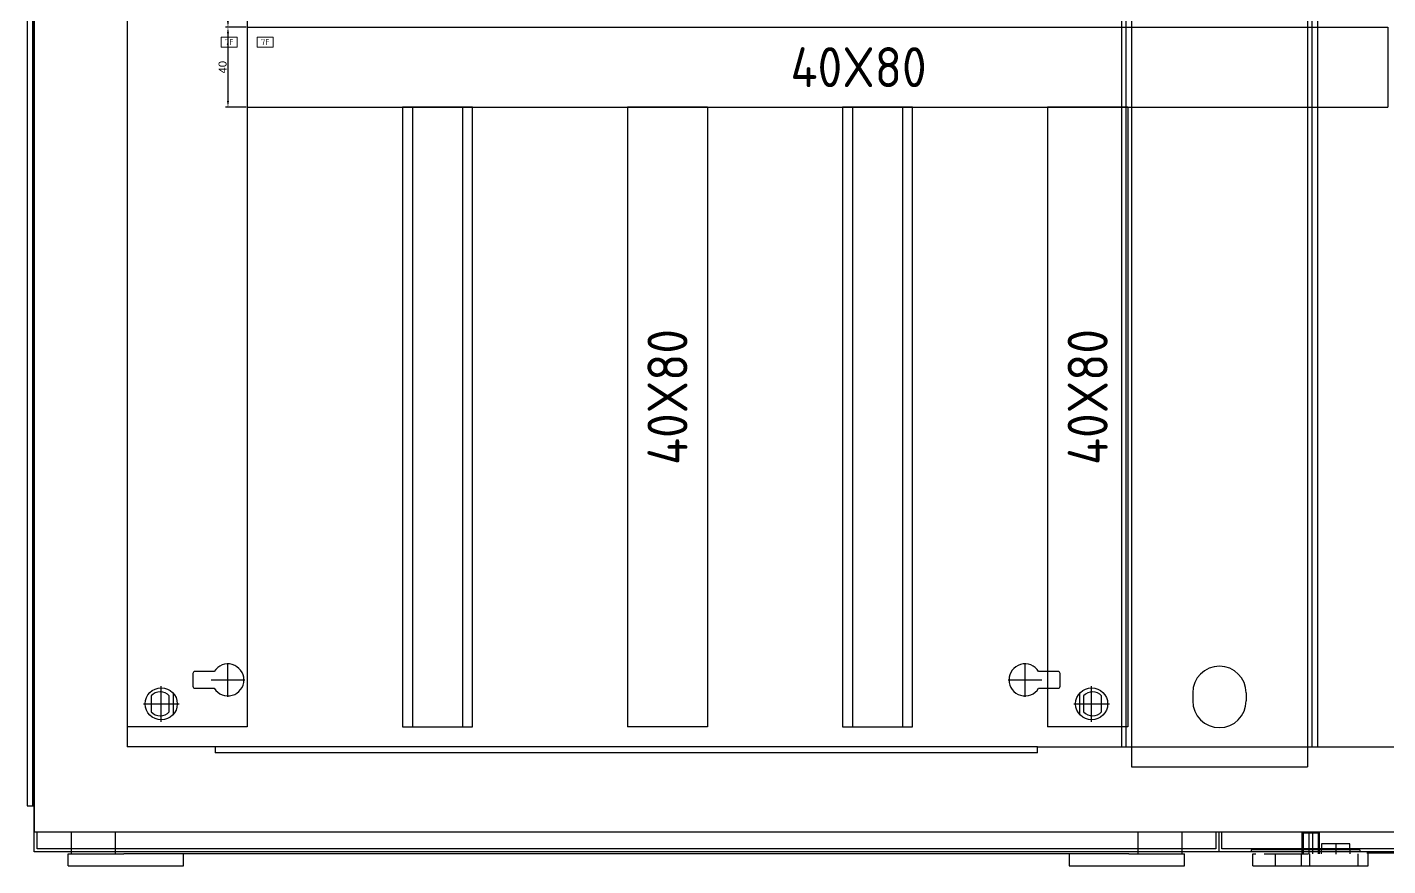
# Model space of a CAD drawing. Header units: millimetres. Extents: x 0 to 69574, y -5 to 41746.
# Drawn here: x 45240 to 45920, y 10760 to 11179 of the extents above; entities that cross this region are included whole.
import ezdxf

# ---------------------------------------------------------------- set-up
doc = ezdxf.new("R2010")
doc.units = ezdxf.units.MM
doc.layers.add('! NO PLOT !', color=7, linetype='Continuous', true_color=0xff75dd, plot=False)
doc.layers.add('000-PI-Oprema', color=30, linetype='Continuous', lineweight=5)
for name, color, linetype in [('000-PI-ORMAR', 2, 'Continuous'), ('000-PI_TEXT', 7, 'Continuous'), ('002-PI-Kabelska kanalica', 150, 'Continuous'), ('004-PI-DIN Šina', 3, 'Continuous')]:
    doc.layers.add(name, color=color, linetype=linetype)
doc.layers.add('10-U1000R2V 4x120', color=220, linetype='Continuous', lineweight=20, true_color=0xff00bf)
doc.styles.add('PI0', font='isocpeur.ttf', dxfattribs={"width": 0.9})
doc.styles.get("Standard").update_dxf_attribs({"font": 'arial.ttf'})
doc.dimstyles.new('ISO-25', dxfattribs={"dimtxt": 4, "dimasz": 3, "dimexe": 1.25, "dimexo": 0.625, "dimtad": 1, "dimtxsty": 'Standard', "dimcen": 3, "dimadec": 0, "dimazin": 0, "dimtfac": 1, "dimtmove": 0, "dimatfit": 3, "dimfxl": 1, "dimarcsym": 0})

# ---------------------------------------------------------------- blocks, each defined once
blk = doc.blocks.new('8606.000_montažna')
at = {"layer": '! NO PLOT !'}
for p, q in [((51182.39, 38449.42), (51182.39, 36559.42)), ((50733.69, 36584.52), (50733.69, 36601.32)), ((51132.09, 36584.52), (51132.09, 36601.32)), ((50716.19, 36596.12), (50716.19, 36589.72)), ((50726.89, 36597.12), (50717.19, 36597.12)), ((50725.29, 36592.92), (50742.09, 36592.92)), ((51123.69, 36592.92), (51140.49, 36592.92)), ((51148.59, 36597.12), (51138.9, 36597.12)), ((51149.59, 36589.72), (51149.59, 36596.12)), ((50695.39, 36584.89), (50695.39, 36576.95)), ((50700.39, 36572.52), (50700.39, 36589.32)), ((50704.39, 36576.95), (50704.39, 36584.89)), ((50706.39, 36586.21), (50706.39, 36575.63)), ((50717.19, 36588.72), (50726.89, 36588.72)), ((51138.9, 36588.72), (51148.59, 36588.72)), ((51159.39, 36586.21), (51159.39, 36575.63)), ((51161.39, 36584.89), (51161.39, 36576.95)), ((51165.39, 36572.52), (51165.39, 36589.32)), ((51170.39, 36576.95), (51170.39, 36584.89)), ((50691.99, 36580.92), (50708.79, 36580.92)), ((51156.99, 36580.92), (51173.79, 36580.92))]:
    blk.add_line(p, q, dxfattribs=at)
for centre in [(50700.39, 36580.92), (51165.39, 36580.92)]:
    blk.add_circle(centre, 8, dxfattribs=at)
for centre, radius, start, end in [((50733.69, 36592.92), 8, 211.66824, 148.33176), ((51132.09, 36592.92), 8, 31.66824, 328.33176), ((50717.19, 36596.12), 1, 90, 180), ((51148.59, 36596.12), 1, 0, 90), ((50699.89, 36580.92), 6, 41.40962, 138.59038), ((50717.19, 36589.72), 1, 180, 270), ((51148.59, 36589.72), 1, 270, 0), ((51165.89, 36580.92), 6, 41.40962, 138.59038), ((50699.89, 36580.92), 6, 221.40962, 318.59038), ((51165.89, 36580.92), 6, 221.40962, 318.59038)]:
    blk.add_arc(centre, radius, start, end, dxfattribs=at)
at = {"layer": '000-PI-ORMAR'}
for p, q in [((50683.39, 38449.42), (50683.39, 36559.42)), ((50727.39, 36559.42), (50683.39, 36559.42)), ((51138.39, 36559.42), (50727.39, 36559.42)), ((50727.39, 36559.42), (50727.39, 36556.42)), ((51138.39, 36559.42), (51182.39, 36559.42)), ((51138.39, 36556.42), (51138.39, 36559.42)), ((51138.39, 36556.42), (50727.39, 36556.42))]:
    blk.add_line(p, q, dxfattribs=at)
blk = doc.blocks.new('*U1086')
at = {"layer": '002-PI-Kabelska kanalica'}
for p, q in [((-20, 470), (20, 470)), ((-20, -100), (-20, 470)), ((20, -100), (20, 470)), ((-20, -100), (20, -100))]:
    blk.add_line(p, q, dxfattribs=at)
blk = doc.blocks.new('*D1630')
at = {"layer": '! NO PLOT !', "color": 0, "lineweight": -2, "ltscale": 0.25, "transparency": 16777216}
for p, q in [((45349.86, 11399.4), (45339.57, 11399.4)), ((45340.82, 11182.4), (45340.82, 11396.4)), ((45349.86, 11179.4), (45339.57, 11179.4))]:
    blk.add_line(p, q, dxfattribs=at)
at = {"layer": '! NO PLOT !', "color": 0, "ltscale": 0.25, "transparency": 16777216}
for points in [[(45340.32, 11396.4), (45341.32, 11396.4), (45340.82, 11399.4)], [(45340.32, 11182.4), (45341.32, 11182.4), (45340.82, 11179.4)]]:
    blk.add_solid(points, dxfattribs=at)
at = {"layer": 'Defpoints', "color": 0, "ltscale": 0.25, "transparency": 16777216}
for p in [(45340.82, 11399.4), (45350.48, 11399.4), (45350.48, 11179.4)]:
    blk.add_point(p, dxfattribs=at)
at = {"layer": '! NO PLOT !', "color": 0, "ltscale": 0.25, "transparency": 16777216, "insert": (45338.15, 11289.4), "char_height": 4, "attachment_point": 5, "rotation": 90}
blk.add_mtext('220', dxfattribs=at)
blk = doc.blocks.new('*D1637')
at = {"layer": '! NO PLOT !', "color": 0, "lineweight": -2, "ltscale": 0.25, "transparency": 16777216}
for p, q in [((45349.86, 11179.4), (45339.57, 11179.4)), ((45340.82, 11176.4), (45340.82, 11142.4)), ((45349.86, 11139.4), (45339.57, 11139.4))]:
    blk.add_line(p, q, dxfattribs=at)
at = {"layer": '! NO PLOT !', "color": 0, "ltscale": 0.25, "transparency": 16777216}
for points in [[(45340.32, 11176.4), (45341.32, 11176.4), (45340.82, 11179.4)], [(45340.32, 11142.4), (45341.32, 11142.4), (45340.82, 11139.4)]]:
    blk.add_solid(points, dxfattribs=at)
at = {"layer": 'Defpoints', "color": 0, "ltscale": 0.25, "transparency": 16777216}
for p in [(45350.48, 11179.4), (45340.82, 11139.4), (45350.48, 11139.4)]:
    blk.add_point(p, dxfattribs=at)
at = {"layer": '! NO PLOT !', "color": 0, "ltscale": 0.25, "transparency": 16777216, "insert": (45338.15, 11159.4), "char_height": 4, "attachment_point": 5, "rotation": 90}
blk.add_mtext('40', dxfattribs=at)
blk = doc.blocks.new('*U493')
at = {"layer": '004-PI-DIN Šina'}
blk.add_lwpolyline([(310, -17.5), (310, 17.5), (0, 17.5), (0, -17.5)], close=True, dxfattribs=at)
for points in [[(0, 12.5), (310, 12.5)], [(0, -12.5), (310, -12.5)]]:
    blk.add_lwpolyline(points, dxfattribs=at)
blk = doc.blocks.new('*U1411')
at = {"layer": '002-PI-Kabelska kanalica'}
for p, q in [((-20, 210), (20, 210)), ((-20, -100), (-20, 210)), ((20, -100), (20, 210)), ((-20, -100), (20, -100))]:
    blk.add_line(p, q, dxfattribs=at)
blk = doc.blocks.new('*U1095')
at = {"layer": '002-PI-Kabelska kanalica'}
for p, q in [((-20, 1510), (40, 1510)), ((-20, -100), (-20, 1510)), ((40, -100), (40, 1510))]:
    blk.add_line(p, q, dxfattribs=at)
blk = doc.blocks.new('spojnica')
at = {"layer": '! NO PLOT !', "transparency": 33554687}
for p, q in [((44763.49, 28809.4), (44763.49, 26919.4)), ((44768.49, 28811.5), (44768.49, 26919.4)), ((44856.49, 28811.5), (44856.49, 26919.4)), ((44861.49, 28809.4), (44861.49, 26919.4)), ((44799.13, 26946.4), (44799.13, 26942.4)), ((44825.86, 26946.4), (44825.86, 26942.4))]:
    blk.add_line(p, q, dxfattribs=at)
for centre, start, end in [((44812.49, 26946.4), 0, 180), ((44812.49, 26942.4), 180, 0)]:
    blk.add_arc(centre, 13.36, start, end, dxfattribs=at)
at = {"layer": '000-PI-ORMAR', "transparency": 33554687}
for p, q in [((44763.49, 26919.4), (44861.49, 26919.4)), ((44768.49, 26919.4), (44768.49, 26909.4)), ((44856.49, 26919.4), (44856.49, 26909.4)), ((44768.49, 26909.4), (44856.49, 26909.4))]:
    blk.add_line(p, q, dxfattribs=at)
at = {"layer": '000-PI-ORMAR', "ltscale": 0.25, "transparency": 33554687}
blk.add_line((44861.98, 26919.4), (44861.98, 26919.4), dxfattribs=at)
blk = doc.blocks.new('montažnaa')
at = {"layer": '! NO PLOT !'}
blk.add_line((46568.64, 28809.4), (46568.64, 26919.4), dxfattribs=at)
at = {"layer": '000-PI-ORMAR', "ltscale": 0.25}
for p, q in [((46568.64, 26919.4), (46634.64, 26919.4)), ((46571.64, 26919.4), (46571.64, 26919.4))]:
    blk.add_line(p, q, dxfattribs=at)
blk = doc.blocks.new('A$C740305FF')
at = {"layer": '000-PI-Oprema'}
for points in [[(47, -1265), (55, -1265), (55, -1270), (47, -1270)], [(65, -1265), (73, -1265), (73, -1270), (65, -1270)]]:
    blk.add_lwpolyline(points, close=True, dxfattribs=at)
at = {"layer": '000-PI_TEXT', "linetype": 'Continuous', "char_height": 3, "width": 8, "attachment_point": 5, "style": 'PI0'}
for insert in [(51, -1267.5), (69, -1267.5)]:
    blk.add_mtext('7F', dxfattribs=dict(at, insert=insert))

msp = doc.modelspace()

# ---------------------------------------------------------------- linework, layer by layer
at = {"layer": '! NO PLOT !', "ltscale": 0.25}
for p, q in [((45350.483, 11399.404), (45350.483, 11179.404)), ((45350.483, 11139.404), (45350.483, 10919.404))]:
    msp.add_line(p, q, dxfattribs=at)
at = {"layer": '! NO PLOT !'}
for p, q in [((45307.483, 10831.979), (45307.483, 10849.829)), ((45772.483, 10831.979), (45772.483, 10849.829)), ((45298.558, 10840.904), (45316.408, 10840.904)), ((45763.558, 10840.904), (45781.408, 10840.904))]:
    msp.add_line(p, q, dxfattribs=at)
at = {"layer": '000-PI-ORMAR'}
for p, q in [((45243.995, 12761.404), (45243.995, 10776.904)), ((45240.483, 12740.904), (45240.483, 10789.904)), ((45243.201, 12740.904), (45243.201, 10789.904)), ((45243.983, 10789.904), (45243.983, 12740.766)), ((45240.483, 10789.904), (45243.995, 10789.904)), ((45243.983, 10766.904), (45243.983, 10789.904)), ((45243.995, 10776.904), (45835.995, 10776.904)), ((45245.483, 10768.404), (45245.483, 10776.904)), ((45262.483, 10776.904), (45262.483, 10765.904)), ((45284.483, 10776.904), (45284.483, 10765.904)), ((45795.483, 10776.904), (45795.483, 10765.904)), ((45817.483, 10776.904), (45817.483, 10765.904)), ((45834.483, 10776.904), (45834.483, 10768.404)), ((45835.983, 10776.904), (45835.983, 10766.904)), ((45835.995, 10776.904), (46227.995, 10776.904)), ((45837.483, 10768.404), (45837.483, 10776.904)), ((45877.498, 10776.324), (45877.498, 10765.904)), ((45877.498, 10776.324), (45886.398, 10776.324)), ((45878.164, 10776.324), (45878.164, 10765.904)), ((45881.006, 10776.324), (45881.006, 10765.904)), ((45882.891, 10776.324), (45882.891, 10765.904)), ((45885.733, 10776.324), (45885.733, 10765.904)), ((45886.398, 10765.904), (45886.398, 10776.324)), ((45262.483, 10766.904), (45243.983, 10766.904)), ((45262.483, 10768.404), (45245.483, 10768.404)), ((45261.021, 10765.904), (45262.483, 10765.904)), ((45261.021, 10759.904), (45261.021, 10765.904)), ((45817.483, 10768.404), (45262.483, 10768.404)), ((45817.483, 10766.904), (45262.483, 10766.904)), ((45262.483, 10765.904), (45266.74, 10765.904)), ((45266.74, 10765.904), (45288.852, 10765.904)), ((45791.113, 10765.904), (45288.852, 10765.904)), ((45318.672, 10759.904), (45318.672, 10765.904)), ((45761.293, 10765.904), (45761.293, 10759.904)), ((45791.113, 10765.904), (45813.225, 10765.904)), ((45813.225, 10765.904), (45817.483, 10765.904)), ((45834.483, 10768.404), (45817.483, 10768.404)), ((45835.983, 10766.904), (45817.483, 10766.904)), ((45817.483, 10765.904), (45818.944, 10765.904)), ((45818.944, 10759.904), (45818.944, 10765.904)), ((45854.483, 10766.904), (45835.983, 10766.904)), ((45854.483, 10768.404), (45837.483, 10768.404)), ((45911.255, 10766.904), (45849.983, 10766.904)), ((45852.197, 10767.904), (45852.197, 10766.904)), ((45906.456, 10767.904), (45852.197, 10767.904)), ((45853.021, 10765.904), (45854.483, 10765.904)), ((45853.021, 10759.904), (45853.021, 10765.904)), ((46209.483, 10768.404), (45854.483, 10768.404)), ((46209.483, 10766.904), (45854.483, 10766.904)), ((45858.74, 10765.904), (45880.852, 10765.904)), ((45864.291, 10759.904), (45864.291, 10765.904)), ((45877.416, 10759.904), (45877.416, 10765.904)), ((45881.526, 10759.904), (45881.526, 10765.904)), ((45887.432, 10770.904), (45887.214, 10765.904)), ((45901.496, 10770.904), (45887.432, 10770.904)), ((45894.464, 10771.154), (45894.464, 10765.654)), ((45901.714, 10765.904), (45901.496, 10770.904)), ((45905.709, 10759.904), (45905.709, 10765.904)), ((45906.456, 10767.904), (45906.456, 10766.904)), ((45909.983, 10766.404), (46153.983, 10766.404)), ((45910.672, 10759.904), (45910.672, 10765.904)), ((46152.71, 10766.904), (45911.255, 10766.904)), ((45261.021, 10759.904), (45318.672, 10759.904)), ((45761.293, 10759.904), (45818.944, 10759.904)), ((45853.021, 10759.904), (45910.672, 10759.904))]:
    msp.add_line(p, q, dxfattribs=at)

# ---------------------------------------------------------------- block references
for name, p, rotation in [('*U1095', (45330.483, 12339.404), 180), ('*U1086', (45450.483, 11159.404), 270), ('*U493', (45445.483, 11139.404), 270), ('*U1411', (45560.483, 11039.404), 180), ('*U493', (45665.483, 11139.404), 270), ('*U1411', (45770.483, 11039.404), 180)]:
    msp.add_blockref(name, p, dxfattribs=dict(rotation=rotation))
at = {"layer": '000-PI-Oprema'}
for name, p in [('8606.000_montažna', (-5392.912, -25740.014)), ('spojnica', (1023.847, -16100)), ('montažnaa', (-686.158, -16100))]:
    msp.add_blockref(name, p, dxfattribs=at)
at = {"layer": '10-U1000R2V 4x120', "ltscale": 0.25}
msp.add_blockref('A$C740305FF', (45290.483, 12439.404), dxfattribs=at)

# ---------------------------------------------------------------- texts
at = {"insert": (45655.983, 11159.404), "char_height": 20, "width": 16.78721, "attachment_point": 5, "style": 'PI0'}
msp.add_mtext('{\\fISOCPEUR|b0|i0|c238|p34;40}X{\\fISOCPEUR|b0|i0|c238|p34;8}0', dxfattribs=at)
at = {"char_height": 20, "width": 16.78721, "attachment_point": 5, "rotation": 90, "style": 'PI0'}
for insert in [(45560.483, 10994.404), (45770.483, 10994.404)]:
    msp.add_mtext('{\\fISOCPEUR|b0|i0|c238|p34;4}0X{\\fISOCPEUR|b0|i0|c238|p34;8}0', dxfattribs=dict(at, insert=insert))

# ---------------------------------------------------------------- dimensions: what is measured, and where the dimension line sits
at = {"layer": '! NO PLOT !', "ltscale": 0.25}
for base, p2, picture, middle in [((45340.82, 11399.404), (45350.483, 11399.404), '*D1630', (45338.153, 11289.404)), ((45340.82, 11139.404), (45350.483, 11139.404), '*D1637', (45338.153, 11159.404))]:
    dim = msp.add_linear_dim(base=base, p1=(45350.483, 11179.404), p2=p2, angle=90, dimstyle='ISO-25', dxfattribs=at)
    dim.commit()
    dim.dimension.update_dxf_attribs({"geometry": picture, "text_midpoint": middle})

doc.saveas('drawing.dxf')
